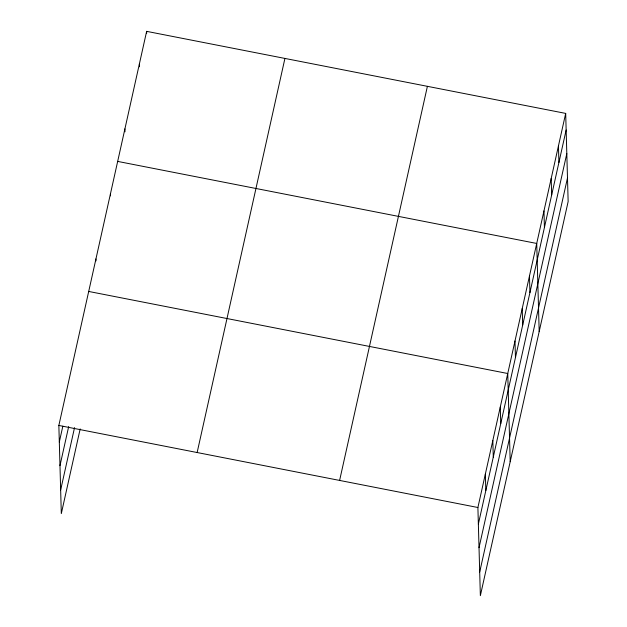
<?xml version="1.0" encoding="UTF-8"?>
<svg xmlns="http://www.w3.org/2000/svg" width="627" height="627" viewBox="0 0 627 627"><rect width="100%" height="100%" fill="white"/><g stroke="black" fill="none" stroke-linecap="round" stroke-linejoin="round"><path stroke-width="0.94" d="M80.178 428.915L61.313 513.591L58.852 425.451L146.64 31.35L565.687 113.409L568.148 201.549L480.36 595.65L477.899 507.509L565.687 113.409M59.314 442.027L62.833 426.203M59.973 465.642L68.68 426.564M60.654 489.977L74.542 427.63M197.137 452.529L284.924 58.429M339.615 480.423L427.402 86.33M478.362 524.086L566.15 129.985M479.02 547.7L566.808 153.599M479.702 572.036L567.49 177.935M117.672 161.405L536.72 243.456L539.181 331.605M88.697 291.453L507.745 373.512L510.206 461.66M58.852 425.451L477.899 507.509M558.445 145.919L558.908 162.495M551.204 178.436L551.666 195.013M543.962 210.946L544.424 227.523M529.478 275.974L529.94 292.55M522.228 308.484L522.699 325.06M514.986 341.002L515.449 357.578M500.283 407.009L500.746 423.586M492.822 440.507L493.284 457.083M485.361 474.004L485.823 490.588M146.64 31.35L146.694 33.302M139.398 63.86L139.476 66.791M124.914 128.888L124.992 131.811M110.43 193.915L110.477 195.867M95.939 258.943L95.994 260.895"/></g></svg>
